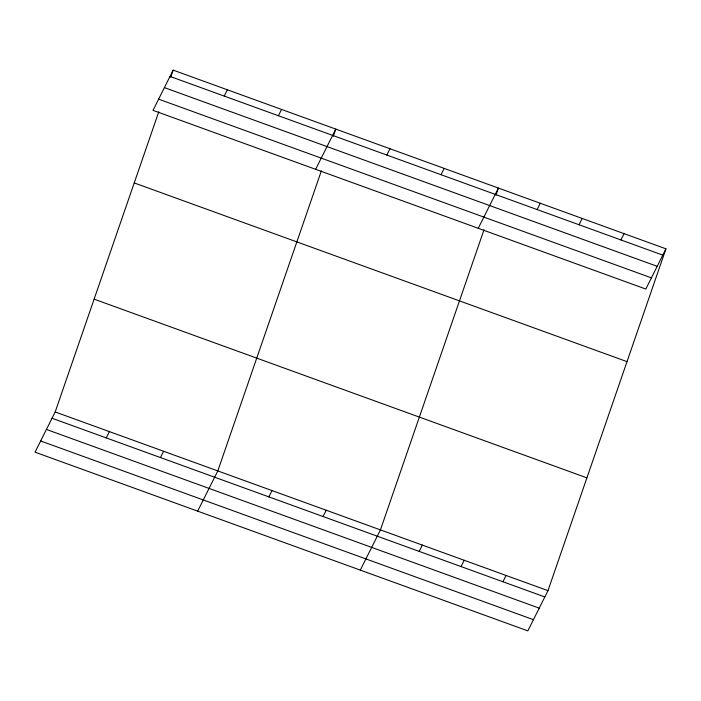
<?xml version="1.0" encoding="UTF-8"?>
<svg xmlns="http://www.w3.org/2000/svg" width="701" height="701" viewBox="0 0 701 701"><rect width="100%" height="100%" fill="white"/><g stroke="black" fill="none" stroke-linecap="round" stroke-linejoin="round"><path stroke-width="1.05" d="M665.95 248.829L645.814 289.049L153.02 110.346L173.156 70.126L665.95 248.829L547.98 590.654L527.844 630.874L35.05 452.171L55.186 411.951L158.776 111.792M170.702 77.241L173.156 70.126M321.4 170.764L217.809 470.923L197.673 511.143M333.325 136.213L335.779 129.098L315.634 169.318M484.023 229.735L380.433 529.895L360.296 570.115M495.949 195.185L498.402 188.07L478.257 228.289M224.215 96.081L227.361 89.781M106.245 437.906L109.4 431.606M278.42 115.735L281.574 109.444M160.45 457.56L163.605 451.269M386.829 155.052L389.984 148.752M268.869 496.878L272.023 490.577M441.043 174.707L444.189 168.415M323.073 516.532L326.228 510.24M537.132 209.555L540.287 203.264M579.026 224.749L582.172 218.449M419.172 551.38L422.317 545.089M620.911 239.935L624.065 233.643M461.056 566.574L464.211 560.274M502.941 581.76L506.096 575.468M170.001 76.418L662.795 255.129M164.402 87.616L657.188 266.319M158.619 99.148L651.413 277.859M134.224 182.926L627.018 361.637M94.118 299.152L586.912 477.854M55.186 411.951L547.98 590.654M52.04 418.243L544.835 596.954M46.432 429.441L539.227 608.144M40.658 440.973L533.452 619.684"/></g></svg>
